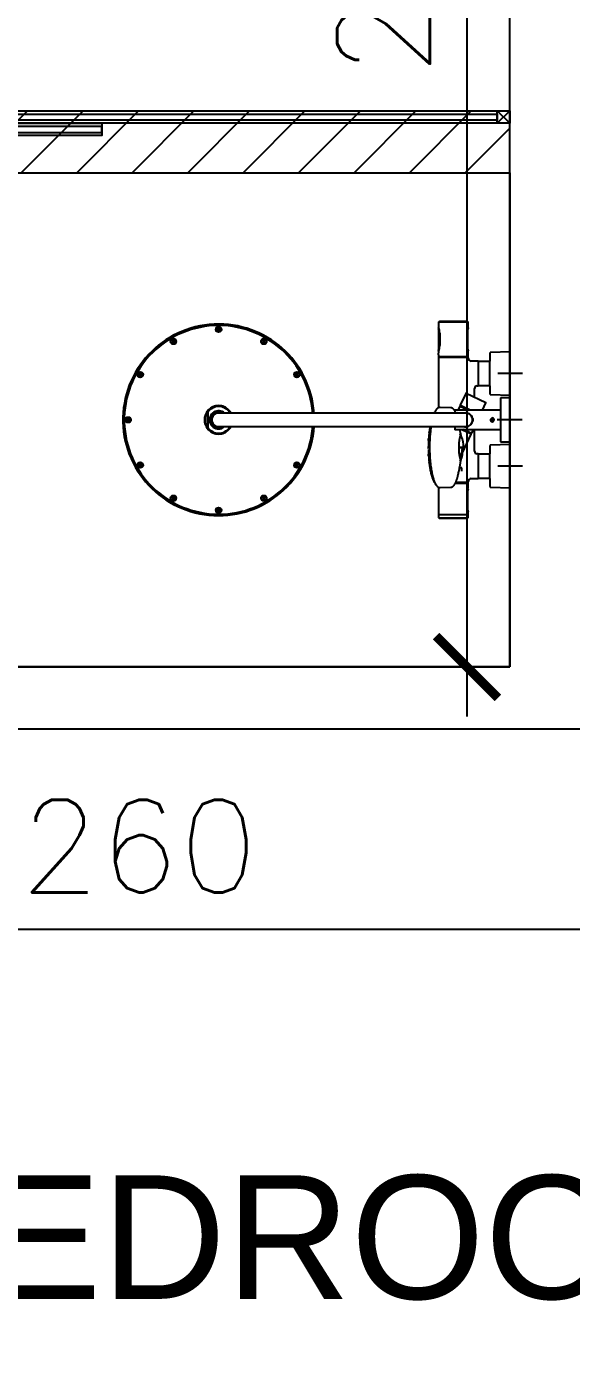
# Model space of a CAD drawing. Header units: centimetres. Extents: x -10658 to 14823, y -5448 to 3597.
# Drawn here: x -616.2 to -528, y 1883.7 to 2098.7 of the extents above; entities that cross this region are included whole.
import ezdxf
from ezdxf.xclip import XClip

# ---------------------------------------------------------------- set-up
doc = ezdxf.new("R2010")
doc.units = ezdxf.units.CM
doc.header["$LTSCALE"] = 100
doc.header["$MEASUREMENT"] = 0
doc.header["$XCLIPFRAME"] = 0
doc.header["$PDMODE"] = 35
for name, color, linetype in [('A0-01 FLOOR PLANS$0$BATH FIXTURES', 85, 'Continuous'), ('A0-01 FLOOR PLANS$0$DIM IN', 1, 'Continuous'), ('A0-01 FLOOR PLANS$0$DOOR', 1, 'Continuous'), ('A0-01 FLOOR PLANS$0$ID_Flooring_01', 123, 'Continuous'), ('A0-01 FLOOR PLANS$0$TEXT', 3, 'Continuous'), ('A0-01 FLOOR PLANS$0$THRESHOLD', 8, 'Continuous'), ('A0-01 FLOOR PLANS$0$TILE', 252, 'Continuous'), ('A0-01 FLOOR PLANS$0$WALL-01', 7, 'Continuous'), ('SOURROUNDING$0$KERBSTONE', 11, 'Continuous')]:
    doc.layers.add(name, color=color, linetype=linetype)
doc.styles.add('A0-01 FLOOR PLANS$0$22', font='romans.shx')
doc.styles.add('A0-01 FLOOR PLANS$0$ART-PS-1', font='arial.ttf', dxfattribs={"height": 20})
doc.dimstyles.new('A0-01 FLOOR PLANS$0$100', dxfattribs={"dimtxt": 15, "dimasz": 10, "dimexe": 8, "dimexo": 12, "dimgap": 6, "dimtad": 1, "dimdec": 0, "dimzin": 0, "dimdsep": 46, "dimtxsty": 'A0-01 FLOOR PLANS$0$22', "dimblk": 'A0-01 FLOOR PLANS$0$_ARCHTICK', "dimcen": 30, "dimdle": 8, "dimclrd": 1, "dimclre": 1, "dimclrt": 2, "dimadec": 0, "dimazin": 0, "dimtfac": 1, "dimtdec": 0, "dimtmove": 2, "dimatfit": 3, "dimldrblk": 'A0-01 FLOOR PLANS$0$_OBLIQUE', "dimfxl": 100, "dimtolj": 1, "dimtzin": 0, "dimarcsym": 0})

# ---------------------------------------------------------------- blocks, each defined once
blk = doc.blocks.new('SOURROUNDING')
at = {"layer": 'SOURROUNDING$0$KERBSTONE', "lineweight": 13}
h = blk.add_hatch(dxfattribs=at)
h.set_pattern_fill('AR-HBONE', color=252, scale=5, angle=90)
h.paths.add_polyline_path([(-175, 1001.39), (-180.24, 999.4), (-175, 1003.26), (-175, 1910.07), (-189.19, 1904.68), (-175, 1915.15), (-175, 1965.25), (-177.79, 1965.57), (-175, 1966.16), (-175, 2515.31), (-190.95, 2509.26), (-175, 2521.02), (-175, 2569.63), (-179.55, 2570.15), (-175, 2571.11), (-175, 2808), (-890, 2808), (-890, 3028), (-1810, 3028), (-1810, 2511.19), (-1925, 2511.19), (-1925, 1979.72), (-1810, 1979.72), (-1810, 775), (-3028, 775), (-3028, 650), (-2728, 650), (-2448, 650), (-2428, 650), (-1382.07, 650), (-1382.07, 25), (-1257.59, 25), (-1257.07, 25), (-857.07, 25), (-732.07, 25), (-732.07, 668), (-175, 668)])
h.paths.add_polyline_path([(-1685, 828), (-1685, 2129.72), (-1770, 2129.72), (-1770, 2361.19), (-1685, 2361.19), (-1685, 2748), (-1220, 2748), (-1220, 2683), (-890, 2683), (-300, 2683), (-300, 788), (-590, 788), (-590, 793), (-817, 793), (-817, 713), (-1286.12, 713), (-1287.5, 828)], flags=16)
h.paths.add_polyline_path([(-1798.23, 1621.66), (-1726.11, 1621.66), (-1726.11, 1641.16), (-1798.23, 1641.16)], flags=16)
h.paths.add_polyline_path([(-1563.97, 2964.65), (-999.2, 2964.65), (-999.2, 3018.34), (-1563.97, 3018.34)], flags=16)
blk = doc.blocks.new('A0-01 FLOOR PLANS$0$A$C1495f67d')
at = {"layer": 'A0-01 FLOOR PLANS$0$THRESHOLD', "transparency": 33554687}
h = blk.add_hatch(dxfattribs=at)
h.set_pattern_fill('ANSI31', color=256, scale=2, angle=360)
h.set_pattern_definition([(45, (3770.114, -2873.269), (-4.490128, 4.490128), [])])
h.paths.add_polyline_path([(-190, 0), (0, 0), (0, -10), (-190, -10)])
at = {"layer": 'A0-01 FLOOR PLANS$0$DOOR'}
for p, q in [((-190, -10), (-188, -8)), ((-190, -8), (-188, -10)), ((-55.97, -8), (-55.97, -13.71)), ((-53.97, -8), (-53.97, -13.71)), ((-43.97, -10), (-45.97, -8)), ((-43.97, -8), (-45.97, -10)), ((-43.97, -8.5), (-2.27, -8.5)), ((-0.27, -10), (-2.27, -8)), ((-0.27, -8), (-2.27, -10)), ((-43.97, -9.5), (-2.27, -9.5))]:
    blk.add_line(p, q, dxfattribs=at)
for points in [[(-45.97, -8), (-123.97, -8), (-123.97, -6), (-43.97, -6), (-43.97, -8)], [(-188, -8), (-108.97, -8), (-108.97, -10), (-188, -10)]]:
    blk.add_lwpolyline(points, dxfattribs=at)
for points in [[(-188, -8), (-188, -10), (-190, -10), (-190, -8)], [(-188, -9.5), (-188, -8.5), (-108.97, -8.5), (-108.97, -9.5)], [(-43.97, -7.5), (-43.97, -6.5), (-123.97, -6.5), (-123.97, -7.5)], [(-45.97, -8), (-45.97, -10), (-43.97, -10), (-43.97, -8)], [(-43.97, -8), (-2.27, -8), (-2.27, -10), (-43.97, -10)], [(-2.27, -8), (-2.27, -10), (-0.27, -10), (-0.27, -8)]]:
    blk.add_lwpolyline(points, close=True, dxfattribs=at)
blk.add_circle((-54.97, -16), 2.5, dxfattribs=at)
at = {"layer": 'A0-01 FLOOR PLANS$0$TILE', "color": 8}
for p, q in [((0, 0), (-190, 0)), ((0, -10), (-190, -10))]:
    blk.add_line(p, q, dxfattribs=at)
blk = doc.blocks.new('A0-01 FLOOR PLANS$0$Bath_ShowerHead_D-31_01')
for p, q in [((-7.5, 0.08), (-7.5, -3.92)), ((0, 0), (0, -4)), ((7.5, 0.08), (7.5, -3.92)), ((-11, -1.97), (-10.92, -5.04)), ((-4.05, -1.92), (-10.95, -1.92)), ((-5.5, -1.92), (-9.5, -1.92)), ((-4.08, -5.04), (-4, -1.97)), ((-3.55, -2.02), (-3.55, -3.4)), ((3.53, -2), (-3.53, -2)), ((2, -2), (-2, -2)), ((3.55, -3.4), (3.55, -2.02)), ((4, -1.97), (4.08, -5.04)), ((10.95, -1.92), (4.05, -1.92)), ((9.5, -1.92), (5.5, -1.92)), ((10.92, -5.04), (11, -1.97)), ((-3.45, -3.5), (3.45, -3.5)), ((-1.57, -3.5), (-1.57, -10.83)), ((1.57, -10.83), (1.57, -3.5)), ((-5.5, -5.22), (-9.5, -5.22)), ((-9.43, -5.22), (-9.43, -7.1)), ((-5.57, -7.1), (-5.57, -5.22)), ((-4.31, -9.04), (-2.83, -5.87)), ((-1.57, -6.4), (-2.76, -5.85)), ((-0.17, -4.82), (-0.09, -4.67)), ((-0.09, -4.97), (-0.17, -4.82)), ((-0.09, -4.67), (0.09, -4.67)), ((0.09, -4.97), (-0.09, -4.97)), ((0.09, -4.67), (0.17, -4.82)), ((0.17, -4.82), (0.09, -4.97)), ((9.5, -5.22), (5.5, -5.22)), ((5.57, -5.22), (5.57, -7.1)), ((9.43, -7.1), (9.43, -5.22)), ((-9.5, -7.14), (-9.5, -8.22)), ((-9.48, -7.12), (-5.52, -7.12)), ((-5.5, -7.26), (-5.5, -7.14)), ((-3.68, -7.69), (-5.06, -7.69)), ((-1.57, -8.37), (-2.31, -9.97)), ((-0.2, -7.97), (-0.25, -8)), ((-0.25, -8), (0.25, -8)), ((-0.25, -8), (-0.25, -8.05)), ((-0.2, -7.97), (0.2, -7.97)), ((-0.2, -8.05), (-0.2, -7.97)), ((0.25, -8), (0.2, -7.97)), ((0.2, -8.05), (0.2, -7.97)), ((0.25, -8.05), (0.25, -8)), ((5.06, -7.69), (1.57, -7.69)), ((2.18, -8.15), (1.57, -7.86)), ((2.2, -8.19), (1.57, -9.55)), ((1.57, -9.75), (2.28, -8.22)), ((2.23, -8.32), (2.17, -8.29)), ((5.46, -9.68), (2.31, -8.21)), ((5.5, -7.14), (5.5, -7.26)), ((5.52, -7.12), (9.48, -7.12)), ((9.5, -8.22), (9.5, -7.14)), ((-15.89, -13.37), (-15.89, -8.87)), ((-14.94, -8.72), (-15.74, -8.72)), ((-14.42, -8.77), (-14.62, -8.77)), ((-11.62, -8.77), (-14.42, -8.77)), ((-11.42, -8.77), (-11.62, -8.77)), ((-10.24, -8.72), (-11.1, -8.72)), ((-10.22, -8.74), (-10.22, -13.5)), ((-10.15, -9.32), (-10.22, -9.32)), ((-10.22, -9.35), (-10.15, -9.35)), ((-10.15, -9.94), (-10.22, -9.94)), ((-10.22, -10.53), (-10.15, -10.53)), ((-10.15, -13.5), (-10.15, -8.74)), ((-9.99, -8.72), (-10.13, -8.72)), ((-4.28, -9.11), (-2.38, -10)), ((-2.28, -9.9), (-2.17, -9.95)), ((-2.2, -10.05), (-1.57, -8.69)), ((-2.18, -10.09), (-1.57, -10.38)), ((-1.1, -9.12), (-1.1, -13.17)), ((1.1, -13.17), (1.1, -9.12)), ((2.45, -9.98), (2.44, -10.04)), ((2.46, -9.96), (2.45, -9.98)), ((2.7, -9.83), (2.7, -9.99)), ((4.45, -9.48), (4.45, -10.04)), ((4.45, -10.04), (4.45, -10.09)), ((4.45, -10.09), (4.45, -10.19)), ((4.47, -10.14), (4.47, -10.19)), ((4.5, -9.6), (4.5, -9.65)), ((4.5, -9.67), (4.5, -9.65)), ((4.5, -10.17), (4.5, -9.67)), ((5.86, -9.73), (5.83, -9.72)), ((6.5, -10.04), (6.5, -9.98)), ((7.77, -9.74), (7.77, -10.08)), ((8.32, -9.74), (7.77, -9.74)), ((10.13, -8.72), (10, -8.72)), ((10.15, -8.74), (10.15, -10.74)), ((10.23, -9.57), (10.15, -9.49)), ((10.23, -10.77), (10.23, -8.74)), ((11.1, -8.72), (10.25, -8.72)), ((11.62, -8.78), (11.43, -8.77)), ((14.42, -8.78), (11.62, -8.78)), ((14.42, -8.78), (11.62, -8.78)), ((14.42, -8.78), (14.42, -8.78)), ((14.62, -8.77), (14.42, -8.78)), ((15.75, -8.72), (14.95, -8.72)), ((15.35, -8.72), (15.35, -13.52)), ((15.9, -8.87), (15.9, -13.37)), ((-10.15, -11.71), (-10.22, -11.71)), ((-10.22, -12.3), (-10.15, -12.3)), ((-10.15, -12.89), (-10.22, -12.89)), ((-1.96, -11.55), (-2.02, -13.28)), ((10.96, -13.28), (10.9, -11.55)), ((-15.74, -13.52), (-14.94, -13.52)), ((-14.8, -13.52), (-11.23, -13.52)), ((-14.01, -13.32), (-14.01, -13.32)), ((-14.01, -13.32), (-12.02, -13.32)), ((-12.02, -13.32), (-12.02, -13.32)), ((-11.09, -13.52), (-10.82, -13.52)), ((-10.51, -13.52), (-10.24, -13.52)), ((-10.22, -12.92), (-10.15, -12.92)), ((-10.13, -13.52), (-1.97, -13.52)), ((-1.1, -13.17), (-1.1, -45.07)), ((1.1, -45.07), (1.1, -13.17)), ((10.91, -13.52), (15.75, -13.52)), ((-7.39, -36.42), (-7.54, -36.51)), ((-7.54, -36.51), (-7.49, -36.59)), ((-7.49, -36.59), (-7.34, -36.51)), ((-7.39, -36.23), (-7.47, -36.28)), ((-7.47, -36.28), (-7.39, -36.42)), ((-7.43, -36.45), (-7.38, -36.54)), ((-7.33, -36.33), (-7.42, -36.38)), ((-7.3, -36.37), (-7.39, -36.23)), ((-7.34, -36.51), (-7.25, -36.66)), ((-7.31, -36.56), (-7.22, -36.51)), ((-7.15, -36.29), (-7.3, -36.37)), ((-7.21, -36.43), (-7.26, -36.35)), ((-7.25, -36.46), (-7.1, -36.37)), ((-7.17, -36.61), (-7.25, -36.46)), ((-7.1, -36.37), (-7.15, -36.29)), ((7.15, -36.29), (7.1, -36.37)), ((7.1, -36.37), (7.25, -36.46)), ((7.3, -36.37), (7.15, -36.29)), ((7.25, -36.46), (7.17, -36.61)), ((7.26, -36.35), (7.21, -36.43)), ((7.22, -36.51), (7.31, -36.56)), ((7.25, -36.66), (7.34, -36.51)), ((7.39, -36.23), (7.3, -36.37)), ((7.42, -36.38), (7.33, -36.33)), ((7.34, -36.51), (7.49, -36.59)), ((7.38, -36.54), (7.43, -36.45)), ((7.47, -36.28), (7.39, -36.23)), ((7.39, -36.42), (7.47, -36.28)), ((7.54, -36.51), (7.39, -36.42)), ((7.49, -36.59), (7.54, -36.51)), ((-7.25, -36.66), (-7.17, -36.61)), ((7.17, -36.61), (7.25, -36.66)), ((-12.84, -41.65), (-12.89, -41.73)), ((-12.89, -41.73), (-12.75, -41.82)), ((-12.7, -41.73), (-12.84, -41.65)), ((-12.75, -41.82), (-12.83, -41.97)), ((-12.83, -41.97), (-12.75, -42.02)), ((-12.74, -41.7), (-12.79, -41.79)), ((-12.77, -41.86), (-12.69, -41.91)), ((-12.75, -42.02), (-12.66, -41.87)), ((-12.61, -41.58), (-12.7, -41.73)), ((-12.58, -41.74), (-12.67, -41.69)), ((-12.66, -41.87), (-12.51, -41.95)), ((-12.53, -41.63), (-12.61, -41.58)), ((-12.61, -41.78), (-12.53, -41.63)), ((-12.46, -41.87), (-12.61, -41.78)), ((-12.61, -41.9), (-12.56, -41.81)), ((-12.51, -41.95), (-12.46, -41.87)), ((12.61, -41.78), (12.46, -41.87)), ((12.46, -41.87), (12.51, -41.95)), ((12.51, -41.95), (12.66, -41.87)), ((12.61, -41.58), (12.53, -41.63)), ((12.53, -41.63), (12.61, -41.78)), ((12.56, -41.81), (12.61, -41.9)), ((12.67, -41.69), (12.58, -41.74)), ((12.7, -41.73), (12.61, -41.58)), ((12.66, -41.87), (12.75, -42.02)), ((12.69, -41.91), (12.77, -41.86)), ((12.84, -41.65), (12.7, -41.73)), ((12.79, -41.79), (12.74, -41.7)), ((12.75, -41.82), (12.89, -41.73)), ((12.83, -41.97), (12.75, -41.82)), ((12.75, -42.02), (12.83, -41.97)), ((12.89, -41.73), (12.84, -41.65)), ((-1.1, -45.07), (-1.1, -49.12)), ((1.1, -49.12), (1.1, -45.07)), ((-14.86, -49.07), (-14.86, -49.17)), ((-14.69, -49.07), (-14.86, -49.07)), ((-14.86, -49.17), (-14.69, -49.17)), ((-14.74, -49.07), (-14.74, -49.17)), ((-14.69, -48.9), (-14.69, -49.07)), ((-14.59, -48.9), (-14.69, -48.9)), ((-14.59, -49.02), (-14.69, -49.02)), ((-14.69, -49.17), (-14.69, -49.34)), ((-14.69, -49.22), (-14.59, -49.22)), ((-14.69, -49.34), (-14.59, -49.34)), ((-14.59, -49.07), (-14.59, -48.9)), ((-14.42, -49.07), (-14.59, -49.07)), ((-14.59, -49.17), (-14.42, -49.17)), ((-14.59, -49.34), (-14.59, -49.17)), ((-14.54, -49.17), (-14.54, -49.07)), ((-14.42, -49.17), (-14.42, -49.07)), ((-2.2, -49.79), (-2.2, -48.45)), ((-1.3, -47.42), (-1.1, -47.42)), ((1.1, -47.42), (1.3, -47.42)), ((2.2, -48.45), (2.2, -49.79)), ((14.59, -49.07), (14.42, -49.07)), ((14.42, -49.07), (14.42, -49.17)), ((14.42, -49.17), (14.59, -49.17)), ((14.54, -49.07), (14.54, -49.17)), ((14.69, -48.9), (14.59, -48.9)), ((14.59, -48.9), (14.59, -49.07)), ((14.69, -49.02), (14.59, -49.02)), ((14.59, -49.17), (14.59, -49.34)), ((14.59, -49.22), (14.69, -49.22)), ((14.59, -49.34), (14.69, -49.34)), ((14.69, -49.07), (14.69, -48.9)), ((14.86, -49.07), (14.69, -49.07)), ((14.69, -49.34), (14.69, -49.17)), ((14.69, -49.17), (14.86, -49.17)), ((14.74, -49.17), (14.74, -49.07)), ((14.86, -49.17), (14.86, -49.07)), ((-1.01, -50.82), (-1.3, -50.82)), ((-0.9, -50.82), (-1.01, -50.82)), ((0.9, -50.82), (-0.9, -50.82)), ((-0.45, -50.32), (-0.57, -50.32)), ((-0.45, -50.32), (0.45, -50.32)), ((0.57, -50.32), (0.45, -50.32)), ((1.01, -50.82), (0.9, -50.82)), ((1.3, -50.82), (1.01, -50.82)), ((-12.75, -56.42), (-12.89, -56.51)), ((-12.89, -56.51), (-12.84, -56.59)), ((-12.84, -56.59), (-12.7, -56.51)), ((-12.75, -56.22), (-12.83, -56.27)), ((-12.83, -56.27), (-12.75, -56.42)), ((-12.79, -56.45), (-12.74, -56.54)), ((-12.69, -56.33), (-12.77, -56.38)), ((-12.66, -56.37), (-12.75, -56.22)), ((-12.7, -56.51), (-12.61, -56.66)), ((-12.67, -56.55), (-12.58, -56.5)), ((-12.51, -56.29), (-12.66, -56.37)), ((-12.56, -56.43), (-12.61, -56.34)), ((-12.61, -56.46), (-12.46, -56.37)), ((-12.53, -56.61), (-12.61, -56.46)), ((-12.61, -56.66), (-12.53, -56.61)), ((-12.46, -56.37), (-12.51, -56.29)), ((12.51, -56.29), (12.46, -56.37)), ((12.46, -56.37), (12.61, -56.46)), ((12.66, -56.37), (12.51, -56.29)), ((12.61, -56.46), (12.53, -56.61)), ((12.53, -56.61), (12.61, -56.66)), ((12.61, -56.34), (12.56, -56.43)), ((12.58, -56.5), (12.67, -56.55)), ((12.61, -56.66), (12.7, -56.51)), ((12.75, -56.22), (12.66, -56.37)), ((12.77, -56.38), (12.69, -56.33)), ((12.7, -56.51), (12.84, -56.59)), ((12.74, -56.54), (12.79, -56.45)), ((12.83, -56.27), (12.75, -56.22)), ((12.75, -56.42), (12.83, -56.27)), ((12.89, -56.51), (12.75, -56.42)), ((12.84, -56.59), (12.89, -56.51)), ((-7.49, -61.65), (-7.54, -61.73)), ((-7.54, -61.73), (-7.39, -61.82)), ((-7.34, -61.73), (-7.49, -61.65)), ((-7.39, -61.82), (-7.47, -61.96)), ((-7.47, -61.96), (-7.39, -62.01)), ((-7.38, -61.7), (-7.43, -61.79)), ((-7.42, -61.86), (-7.33, -61.91)), ((-7.39, -62.01), (-7.3, -61.87)), ((-7.25, -61.58), (-7.34, -61.73)), ((-7.22, -61.73), (-7.31, -61.68)), ((-7.3, -61.87), (-7.15, -61.95)), ((-7.26, -61.89), (-7.21, -61.81)), ((-7.17, -61.63), (-7.25, -61.58)), ((-7.25, -61.78), (-7.17, -61.63)), ((-7.1, -61.87), (-7.25, -61.78)), ((-7.15, -61.95), (-7.1, -61.87)), ((7.25, -61.78), (7.1, -61.87)), ((7.1, -61.87), (7.15, -61.95)), ((7.15, -61.95), (7.3, -61.87)), ((7.25, -61.58), (7.17, -61.63)), ((7.17, -61.63), (7.25, -61.78)), ((7.21, -61.81), (7.26, -61.89)), ((7.31, -61.68), (7.22, -61.73)), ((7.34, -61.73), (7.25, -61.58)), ((7.3, -61.87), (7.39, -62.01)), ((7.33, -61.91), (7.42, -61.86)), ((7.49, -61.65), (7.34, -61.73)), ((7.43, -61.79), (7.38, -61.7)), ((7.39, -61.82), (7.54, -61.73)), ((7.47, -61.96), (7.39, -61.82)), ((7.39, -62.01), (7.47, -61.96)), ((7.54, -61.73), (7.49, -61.65)), ((-0.05, -63.71), (-0.22, -63.71)), ((-0.22, -63.71), (-0.22, -63.81)), ((-0.22, -63.81), (-0.05, -63.81)), ((-0.1, -63.71), (-0.1, -63.81)), ((0.05, -63.54), (-0.05, -63.54)), ((-0.05, -63.54), (-0.05, -63.71)), ((0.05, -63.66), (-0.05, -63.66)), ((-0.05, -63.81), (-0.05, -63.98)), ((-0.05, -63.86), (0.05, -63.86)), ((-0.05, -63.98), (0.05, -63.98)), ((0.05, -63.71), (0.05, -63.54)), ((0.22, -63.71), (0.05, -63.71)), ((0.05, -63.81), (0.22, -63.81)), ((0.05, -63.98), (0.05, -63.81)), ((0.1, -63.81), (0.1, -63.71)), ((0.22, -63.81), (0.22, -63.71))]:
    blk.add_line(p, q)
for centre, radius in [((0, -4.82), 0.246), ((0, -4.82), 0.18), ((-7.32, -36.44), 0.45), ((-7.32, -36.44), 0.41), ((7.32, -36.44), 0.45), ((7.32, -36.44), 0.41), ((-12.68, -41.8), 0.45), ((-12.68, -41.8), 0.41), ((12.68, -41.8), 0.45), ((12.68, -41.8), 0.41), ((-14.64, -49.12), 0.45), ((-14.64, -49.12), 0.41), ((14.64, -49.12), 0.45), ((14.64, -49.12), 0.41), ((-12.68, -56.44), 0.45), ((-12.68, -56.44), 0.41), ((12.68, -56.44), 0.45), ((12.68, -56.44), 0.41), ((-7.32, -61.8), 0.45), ((-7.32, -61.8), 0.41), ((7.32, -61.8), 0.45), ((7.32, -61.8), 0.41), ((0, -63.76), 0.45), ((0, -63.76), 0.41)]:
    blk.add_circle(centre, radius)
for centre, radius, start, end in [((-10.95, -1.97), 0.05, 90, 181.5), ((-4.05, -1.97), 0.05, 358.5, 90), ((-3.53, -2.02), 0.02, 90, 180), ((3.53, -2.02), 0.02, 0, 90), ((4.05, -1.97), 0.05, 90, 181.5), ((10.95, -1.97), 0.05, 358.5, 90), ((-3.45, -3.4), 0.1, 180, 270), ((3.45, -3.4), 0.1, 270, 0), ((-10.77, -5.04), 0.15, 181.5, 268.1235), ((-7.5, 94.76), 100, 268.1235, 268.854), ((-7.5, 94.76), 100, 271.146, 271.8765), ((-4.23, -5.04), 0.15, 271.8765, 358.5), ((-2.78, -5.89), 0.05, 65, 155), ((0, -4.82), 0.3, 255, 195), ((4.23, -5.04), 0.15, 181.5, 268.1235), ((7.5, 94.76), 100, 268.1235, 268.854), ((7.5, 94.76), 100, 271.146, 271.8765), ((10.77, -5.04), 0.15, 271.8765, 358.5), ((-10, -8.22), 0.5, 270.4238, 359.5853), ((-9.48, -7.14), 0.02, 90, 180), ((-9.41, -7.1), 0.02, 180, 270), ((-5.59, -7.1), 0.02, 270, 0), ((-5.52, -7.14), 0.02, 0, 90), ((-5.06, -7.26), 0.444, 181.5907, 267.0077), ((0, -9.12), 1.13, 102.7838, 191.5041), ((0, -9.12), 1.1, 0, 180), ((0, -9.12), 1.13, 0, 77.1991), ((2.18, -8.27), 0.02, 155, 245), ((2.17, -8.18), 0.03, 335, 65), ((2.3, -8.23), 0.02, 65, 155), ((5.06, -7.26), 0.444, 271.3582, 358.5138), ((5.52, -7.14), 0.02, 90, 180), ((5.59, -7.1), 0.02, 180, 270), ((9.41, -7.1), 0.02, 270, 0), ((9.48, -7.14), 0.02, 0, 90), ((10, -8.22), 0.497, 180.2837, 270.0504), ((84.08, -11.12), 100, 178.7132, 181.2877), ((-15.74, -8.87), 0.15, 90.4837, 180.0005), ((-14.49, -6.71), 2.06, 259.3919, 261.1025), ((-14.43, -6.33), 2.44, 260.7742, 265.5339), ((-11.61, -6.33), 2.44, 274.4645, 279.2276), ((-11.51, -6.98), 1.78, 279.0316, 280.3594), ((-10.24, -8.74), 0.02, 0, 90), ((-10.13, -8.74), 0.02, 90, 180), ((-4.26, -9.06), 0.05, 155, 245), ((-2.36, -9.95), 0.05, 245, 335), ((-2.17, -10.06), 0.03, 155, 245), ((-2.18, -9.97), 0.02, 335, 65), ((0, -9.12), 1.13, 347.0955, 0), ((-1.86, 11.13), 21.49, 279.1725, 281.6283), ((2.77, -9.83), 0.0688, 110.5785, 179.6732), ((4.52, -9.6), 0.02, 89.4549, 180), ((4.47, -14.33), 4.75, 70.3229, 89.4549), ((4.74, -17.38), 7.73, 81.8576, 85.6981), ((6.18, -10.01), 0.0683, 17.0873, 69.4893), ((6.18, -10.03), 0.0688, 27.4358, 69.422), ((10.8, 11.12), 21.49, 258.3745, 263.3006), ((10.13, -8.74), 0.02, 0, 90), ((10.25, -8.74), 0.02, 90, 180), ((11.1, -8.77), 0.0505, 46.9195, 89.7895), ((11.61, -6.44), 2.33, 260.4502, 265.432), ((11.23, -8.77), 0.0307, 68.4365, 95.6982), ((14.44, -6.44), 2.33, 274.5661, 279.5519), ((14.82, -8.77), 0.0307, 84.3084, 113.464), ((14.95, -8.77), 0.0505, 90.2105, 133.0804), ((15.75, -8.87), 0.15, 359.9994, 90.499), ((-84.07, -11.12), 100, 358.7126, 1.287), ((-1.53, -10.83), 0.03, 180, 262.9292), ((0, 1.55), 12.5, 262.9292, 264.9514), ((0, 1.55), 12.5, 275.0486, 277.0708), ((1.53, -10.83), 0.03, 277.0708, 0), ((-15.74, -13.37), 0.15, 179.9997, 270.0108), ((-14.01, -15.69), 2.36, 89.9874, 113.2654), ((-14.81, -13.47), 0.0472, 176.4407, 249.6056), ((-14.04, -15.57), 2.19, 89.1588, 110.5651), ((-12.02, -15.69), 2.36, 66.7399, 90.0119), ((-12.03, -15.83), 2.45, 70.5873, 89.6922), ((-11.22, -13.47), 0.0475, 288.6919, 2.8285), ((-10.77, -14.08), 0.56, 94.061, 94.739), ((-10.82, -13.51), 0.0147, 276.3407, 278.3544), ((-10.66, -15.82), 2.3, 86.2644, 93.6304), ((-10.66, -16.5), 2.98, 87.2513, 90.9598), ((-10.48, -12.57), 0.953, 267.5377, 268.1419), ((-10.51, -13.5), 0.0168, 261.4715, 263.6935), ((-10.52, -13.61), 0.0874, 84.5355, 86.4641), ((-10.24, -13.5), 0.02, 270, 0), ((-10.13, -13.5), 0.02, 180, 270), ((5.51, -3.42), 11.7, 273.8933, 276.5191), ((5.86, -4.52), 10.57, 275.3173, 278.1182), ((6.26, -5.88), 9.16, 276.8331, 279.913), ((6.72, -7.42), 7.57, 278.4883, 282.0418), ((7.09, -8.34), 6.6, 280.5691, 283.982), ((15.75, -13.37), 0.15, 269.9564, 0), ((4.8, -6.63), 8.53, 269.8368, 272.5731), ((4.93, -2.23), 12.92, 271.1539, 273.6573), ((5.2, -2.65), 12.48, 272.5174, 275.0502), ((0, -49.12), 15.5, 94.0697, 0), ((0, -49.12), 15.32, 94.1175, 0), ((0, -49.12), 15.3, 94.123, 0), ((0, -49.12), 15.29, 94.1256, 0), ((0, -49.12), 15.27, 94.131, 0), ((0, -49.12), 15.5, 0, 85.9303), ((0, -49.12), 15.32, 0, 85.8825), ((0, -49.12), 15.3, 0, 85.877), ((0, -49.12), 15.29, 0, 85.8744), ((0, -49.12), 15.27, 0, 85.869), ((0, -49.12), 2.3, 118.5719, 162.9284), ((0, -49.12), 2.15, 120.7723, 124.3637), ((0, -49.12), 2.3, 17.0716, 61.4281), ((0, -49.12), 2.15, 55.6363, 59.2277), ((0, -49.12), 2.3, 169.228, 190.772), ((0, -49.12), 2.3, 162.9301, 169.228), ((-2.17, -48.45), 0.03, 162.9301, 180), ((0, -49.12), 2.15, 127.2488, 232.7512), ((0, -49.12), 1.47, 138.4433, 0), ((0, -49.12), 1.35, 144.5691, 0), ((0, -49.12), 1.33, 145.7987, 244.4562), ((0, -49.12), 2.15, 124.3637, 127.2488), ((0, -49.12), 1.1, 180, 0), ((0, -49.12), 1.33, 295.5438, 34.2013), ((0, -49.12), 1.47, 0, 41.5567), ((0, -49.12), 1.35, 0, 35.4309), ((0, -49.12), 2.15, 52.7512, 55.6363), ((0, -49.12), 2.15, 307.2488, 52.7512), ((0, -49.12), 2.3, 10.772, 17.0699), ((2.17, -48.45), 0.03, 0, 17.0699), ((0, -49.12), 2.3, 349.228, 10.772), ((0, -49.12), 2.3, 190.772, 197.0699), ((-2.17, -49.79), 0.03, 180, 197.0699), ((0, -49.12), 2.3, 197.0716, 342.9284), ((0, -49.12), 2.15, 232.7512, 235.6363), ((0, -49.12), 2.15, 235.6363, 304.3637), ((0, -49.12), 2.15, 304.3637, 307.2488), ((0, -49.12), 2.3, 342.9301, 349.228), ((2.17, -49.79), 0.03, 342.9301, 0)]:
    blk.add_arc(centre, radius, start, end)
for centre, major_axis, ratio, start_param, end_param in [((-5.06, -7.19), (0, 0.5), 1, 3.091409, 3.141593), ((2.72, -9.83), (0.02, 0), 0.241922, 3.141593, 3.167236), ((4.47, -14.05), (-4.73, 0), 0.970296, 4.728297, 5.086392), ((4.47, -14.22), (4.73, 0), 0.970296, 1.196063, 1.554861), ((4.47, -14.24), (4.73, 0), 0.970296, 1.196793, 1.554888), ((-2.17, -48.45), (-0.0287, 0.0088), 0.989207, 0, 0.288551), ((2.17, -48.45), (-0.0287, -0.0088), 0.989207, 2.853042, 3.141593), ((-2.17, -49.79), (-0.0287, -0.0088), 0.989207, 5.994634, 6.283185), ((2.17, -49.79), (0.0287, -0.0088), 0.989207, 0, 0.288551)]:
    blk.add_ellipse(centre, major_axis=major_axis, ratio=ratio, start_param=start_param, end_param=end_param)
for points, degree in [([(-5.5, -7.27), (-5.5, -7.26), (-5.5, -7.26), (-5.5, -7.26)], 3), ([(5.5, -7.26), (5.5, -7.26), (5.5, -7.26), (5.5, -7.27)], 3), ([(-10, -8.72), (-10, -8.72), (-10, -8.72), (-10, -8.72)], 3), ([(4.45, -9.63), (4.46, -9.63), (4.46, -9.63), (4.47, -9.63)], 3), ([(4.47, -9.66), (4.46, -9.66), (4.46, -9.66), (4.45, -9.66)], 3), ([(4.47, -10.14), (4.46, -10.14), (4.46, -10.14), (4.45, -10.14)], 3), ([(4.47, -9.63), (4.49, -9.63), (4.5, -9.63), (4.52, -9.63)], 3), ([(4.5, -9.66), (4.49, -9.66), (4.48, -9.66), (4.47, -9.66)], 3), ([(4.5, -10.14), (4.49, -10.14), (4.48, -10.14), (4.47, -10.14)], 3), ([(-1.96, -11.55), (-1.96, -11.55), (-1.96, -11.55), (-1.96, -11.55), (-1.96, -11.55), (-1.96, -11.55)], 5), ([(-1.47, -10.88), (-1.47, -10.87), (-1.47, -10.87), (-1.47, -10.86)], 3)]:
    blk.add_open_spline(points, degree=degree)
for points, degree, knots in [([(-14.87, -8.73), (-14.88, -8.73), (-14.91, -8.73), (-14.93, -8.72), (-14.93, -8.72), (-14.94, -8.72), (-14.94, -8.72), (-14.94, -8.72), (-14.95, -8.72)], 3, [0, 0, 0, 0, 0.245741, 0.69191, 0.916224, 0.957728, 0.982787, 1, 1, 1, 1]), ([(-11.1, -8.72), (-11.1, -8.72), (-11.11, -8.72), (-11.11, -8.72), (-11.11, -8.72), (-11.12, -8.72), (-11.15, -8.73), (-11.18, -8.73), (-11.19, -8.74)], 3, [0, 0, 0, 0, 0.015565, 0.048335, 0.127827, 0.377073, 0.755534, 1, 1, 1, 1]), ([(-1.57, -10.56), (-1.58, -10.52), (-1.6, -10.44), (-1.63, -10.37), (-1.63, -10.34)], 3, [0.5121966, 0.5121966, 0.5121966, 0.5121966, 0.6261046, 0.7145426, 0.7145426, 0.7145426, 0.7145426]), ([(2.44, -10.04), (2.44, -10.06), (2.44, -10.08), (2.45, -10.1), (2.45, -10.1)], 3, [0, 0, 0, 0, 0.0633839, 0.1139324, 0.1139324, 0.1139324, 0.1139324]), ([(2.45, -9.97), (2.45, -9.97), (2.45, -9.97), (2.45, -9.97), (2.45, -9.98), (2.45, -9.98), (2.45, -9.98)], 5, [0.49842013, 0.49842013, 0.49842013, 0.49842013, 0.49842013, 0.49842013, 0.50000075, 0.51157507, 0.51157507, 0.51157507, 0.51157507, 0.51157507, 0.51157507]), ([(2.7, -9.8), (2.7, -9.81), (2.66, -9.82), (2.59, -9.85), (2.52, -9.88), (2.48, -9.92), (2.47, -9.94), (2.46, -9.94)], 3, [0.4254993, 0.4254993, 0.4254993, 0.4254993, 0.4526311, 0.5889127, 0.7344681, 0.8892637, 0.9254156, 0.9254156, 0.9254156, 0.9254156]), ([(2.62, -9.91), (2.62, -9.91), (2.62, -9.91), (2.62, -9.89), (2.63, -9.87), (2.67, -9.85), (2.68, -9.84), (2.69, -9.84)], 3, [0.4958252, 0.4958252, 0.4958252, 0.4958252, 0.5, 0.5, 0.5625, 0.5625, 0.58796867, 0.58796867, 0.58796867, 0.58796867]), ([(4.47, -10.19), (4.23, -10.19), (3.98, -10.18), (3.65, -10.16), (3.54, -10.15), (3.34, -10.13), (3.25, -10.12), (3.08, -10.09), (3, -10.08), (2.87, -10.05), (2.81, -10.03), (2.68, -9.99), (2.63, -9.96), (2.62, -9.92)], 3, [0, 0, 0, 0, 0.125, 0.125, 0.1875, 0.1875, 0.25, 0.25, 0.3125, 0.3125, 0.375, 0.375, 0.4856991, 0.4856991, 0.4856991, 0.4856991]), ([(2.7, -9.87), (2.66, -9.89), (2.65, -9.91), (2.65, -9.94), (2.66, -9.96), (2.67, -9.98)], 3, [0.4257206, 0.4257206, 0.4257206, 0.4257206, 0.5, 0.5, 0.5536818, 0.5536818, 0.5536818, 0.5536818]), ([(4.45, -9.48), (4.45, -9.47), (4.45, -9.47), (4.44, -9.47), (4.44, -9.46), (4.44, -9.46), (4.43, -9.46), (4.42, -9.45), (4.41, -9.45), (4.4, -9.45), (4.4, -9.45), (4.4, -9.45)], 3, [0, 0, 0, 0, 0.059506, 0.159563, 0.245992, 0.329643, 0.42315, 0.565802, 0.784627, 0.970374, 1, 1, 1, 1]), ([(6.32, -9.92), (6.32, -9.94), (6.31, -9.95), (6.26, -9.98), (6.23, -10), (6.14, -10.03), (6.08, -10.05), (5.95, -10.08), (5.87, -10.09), (5.61, -10.13), (5.41, -10.15), (4.96, -10.18), (4.72, -10.19), (4.47, -10.19)], 3, [0.5117194, 0.5117194, 0.5117194, 0.5117194, 0.5625, 0.5625, 0.625, 0.625, 0.6875, 0.6875, 0.75, 0.75, 0.875, 0.875, 1, 1, 1, 1]), ([(4.55, -9.65), (4.54, -9.65), (4.54, -9.65), (4.53, -9.65), (4.52, -9.65), (4.51, -9.65), (4.5, -9.66), (4.5, -9.66), (4.5, -9.67), (4.5, -9.67), (4.5, -9.67)], 3, [0, 0, 0, 0, 0.076286, 0.279716, 0.508547, 0.661979, 0.772982, 0.883151, 0.998032, 1, 1, 1, 1]), ([(5.39, -9.67), (5.53, -9.68), (5.67, -9.7), (5.87, -9.73), (5.95, -9.74), (6.08, -9.77), (6.14, -9.79), (6.23, -9.82), (6.26, -9.84), (6.31, -9.87), (6.32, -9.89), (6.32, -9.91), (6.32, -9.91), (6.32, -9.91)], 3, [0.1647399, 0.1647399, 0.1647399, 0.1647399, 0.25, 0.25, 0.3125, 0.3125, 0.375, 0.375, 0.4375, 0.4375, 0.5, 0.5, 0.5032189, 0.5032189, 0.5032189, 0.5032189]), ([(6.27, -9.97), (6.29, -9.96), (6.3, -9.94), (6.3, -9.91), (6.29, -9.89), (6.24, -9.86), (6.21, -9.84), (6.11, -9.81), (6.06, -9.79), (5.93, -9.77), (5.85, -9.75), (5.68, -9.73), (5.6, -9.72), (5.5, -9.71)], 3, [0.4482744, 0.4482744, 0.4482744, 0.4482744, 0.5, 0.5, 0.5625, 0.5625, 0.625, 0.625, 0.6875, 0.6875, 0.75, 0.75, 0.8100245, 0.8100245, 0.8100245, 0.8100245]), ([(5.89, -9.73), (5.88, -9.73), (5.88, -9.73), (5.87, -9.73), (5.85, -9.72), (5.83, -9.72), (5.83, -9.72)], 3, [0.74785872, 0.74785872, 0.74785872, 0.74785872, 0.75028089, 0.75154772, 0.75733642, 0.76181543, 0.76181543, 0.76181543, 0.76181543]), ([(6.5, -9.98), (6.49, -9.96), (6.48, -9.93), (6.44, -9.89), (6.37, -9.85), (6.27, -9.81), (6.15, -9.78), (6.02, -9.75), (5.93, -9.74), (5.89, -9.73)], 3, [0, 0, 0, 0, 0.131987, 0.281792, 0.449255, 0.586344, 0.733125, 0.889496, 1, 1, 1, 1]), ([(6.18, -9.91), (6.17, -9.91), (6.17, -9.91), (6.14, -9.89), (6.11, -9.87), (6.08, -9.86)], 3, [0.0968, 0.0968, 0.0968, 0.0968, 0.125, 0.125, 0.2392713, 0.2392713, 0.2392713, 0.2392713]), ([(6.24, -10), (6.24, -10), (6.24, -9.98), (6.22, -9.95), (6.21, -9.93), (6.2, -9.93)], 3, [0, 0, 0, 0, 0.094437, 0.572572, 1, 1, 1, 1]), ([(6.49, -10.09), (6.49, -10.09), (6.5, -10.08), (6.5, -10.06), (6.5, -10.04)], 3, [0.8927078, 0.8927078, 0.8927078, 0.8927078, 0.923572, 1, 1, 1, 1]), ([(6.5, -10.05), (6.5, -10.05), (6.5, -10.05), (6.5, -10.05), (6.5, -10.04)], 3, [0.49985456, 0.49985456, 0.49985456, 0.49985456, 0.499857717, 0.505184623, 0.505184623, 0.505184623, 0.505184623]), ([(10.9, -11.55), (10.9, -11.5), (10.89, -11.42), (10.84, -11.3), (10.79, -11.21), (10.73, -11.15), (10.66, -11.07), (10.55, -10.97), (10.39, -10.86), (10.2, -10.76), (9.98, -10.66), (9.72, -10.56), (9.43, -10.47), (9.11, -10.39), (8.73, -10.3), (8.46, -10.25), (8.29, -10.22)], 3, [0, 0, 0, 0, 0.076639, 0.140286, 0.191004, 0.231676, 0.270773, 0.344619, 0.422888, 0.492029, 0.569644, 0.657173, 0.731485, 0.813325, 0.902766, 1, 1, 1, 1]), ([(-1.44, -10.86), (-1.47, -10.88), (-1.56, -10.94), (-1.67, -11.03), (-1.78, -11.13), (-1.87, -11.25), (-1.94, -11.39), (-1.95, -11.49), (-1.96, -11.55)], 3, [0.5801674, 0.5801674, 0.5801674, 0.5801674, 0.6259358, 0.696701, 0.7574415, 0.8282146, 0.9090569, 1, 1, 1, 1]), ([(-2.02, -13.28), (-2.02, -13.33), (-2.02, -13.41), (-1.98, -13.52), (-1.93, -13.61), (-1.87, -13.68), (-1.78, -13.78), (-1.63, -13.9), (-1.4, -14.04), (-1.21, -14.13), (-1.1, -14.18), (-1.1, -14.18)], 3, [0, 0, 0, 0, 0.0201993, 0.0389749, 0.0548851, 0.0680309, 0.0803254, 0.1107287, 0.1406106, 0.1698338, 0.17045, 0.17045, 0.17045, 0.17045]), ([(-1.32, -14.07), (-1.31, -14.08), (-1.26, -14.12), (-1.19, -14.18), (-1.13, -14.22), (-1.1, -14.23)], 3, [0.320972, 0.320972, 0.320972, 0.320972, 0.3458905, 0.4291154, 0.4686404, 0.4686404, 0.4686404, 0.4686404]), ([(1.1, -14.73), (1.24, -14.75), (1.56, -14.8), (2.13, -14.86), (2.83, -14.92), (3.61, -14.96), (4.4, -14.97), (5.2, -14.96), (5.99, -14.93), (6.68, -14.88), (7.29, -14.81), (7.82, -14.74), (8.33, -14.65), (8.79, -14.56), (9.2, -14.46), (9.54, -14.36), (9.83, -14.26), (10.07, -14.17), (10.25, -14.08), (10.41, -14), (10.55, -13.92), (10.66, -13.83), (10.76, -13.74), (10.84, -13.65), (10.91, -13.54), (10.96, -13.42), (10.96, -13.33), (10.96, -13.28)], 3, [0.3258306, 0.3258306, 0.3258306, 0.3258306, 0.3501234, 0.3796535, 0.4187131, 0.4577747, 0.4968356, 0.5358975, 0.5749598, 0.6140192, 0.6433242, 0.6726312, 0.7025236, 0.7336544, 0.7594589, 0.7859554, 0.810673, 0.8325632, 0.8516356, 0.8676157, 0.8855409, 0.9055164, 0.9198472, 0.9366347, 0.9558872, 0.9776111, 1, 1, 1, 1]), ([(1.1, -14.9), (1.11, -14.9), (1.32, -14.94), (1.73, -15), (2.38, -15.07), (3.08, -15.13), (3.77, -15.15), (4.24, -15.16), (4.47, -15.16)], 5, [0.90399804, 0.90399804, 0.90399804, 0.90399804, 0.90399804, 0.90399804, 0.90625, 0.9375, 0.96875, 1, 1, 1, 1, 1, 1]), ([(1.88, -15), (1.88, -15), (1.88, -15.01), (1.89, -15.02), (1.9, -15.03), (1.91, -15.04), (1.91, -15.04), (1.92, -15.05), (1.93, -15.05), (1.95, -15.05), (1.98, -15.06), (1.99, -15.06), (2, -15.06)], 3, [0, 0, 0, 0, 0.078849, 0.165941, 0.23991, 0.304842, 0.36235, 0.422637, 0.520357, 0.766738, 0.969433, 1, 1, 1, 1]), ([(2, -15.06), (2.01, -15.06), (2.03, -15.06), (2.06, -15.07), (2.09, -15.07), (2.11, -15.07), (2.13, -15.06), (2.14, -15.06), (2.15, -15.05), (2.16, -15.04), (2.16, -15.02), (2.16, -15.02), (2.16, -15.01)], 3, [0, 0, 0, 0, 0.136394, 0.294134, 0.458405, 0.64934, 0.704181, 0.759795, 0.824948, 0.900015, 0.980398, 1, 1, 1, 1]), ([(6.79, -15.04), (6.79, -15.04), (6.8, -15.05), (6.81, -15.06), (6.82, -15.06), (6.82, -15.06), (6.83, -15.07), (6.85, -15.07), (6.87, -15.07), (6.9, -15.06), (6.91, -15.06), (6.91, -15.06)], 3, [0.1457434, 0.1457434, 0.1457434, 0.1457434, 0.2030523, 0.2698241, 0.3285346, 0.3805531, 0.4353016, 0.5298208, 0.7657184, 0.9558164, 1, 1, 1, 1]), ([(6.91, -15.06), (6.92, -15.06), (6.94, -15.06), (6.97, -15.06), (7, -15.05), (7.02, -15.05), (7.03, -15.04), (7.04, -15.04), (7.05, -15.03), (7.06, -15.01), (7.06, -15), (7.06, -15)], 3, [0, 0, 0, 0, 0.122667, 0.293461, 0.466066, 0.66077, 0.72284, 0.783744, 0.853978, 0.934717, 1, 1, 1, 1]), ([(8.67, -14.74), (8.67, -14.74), (8.84, -14.7), (9, -14.65), (9.15, -14.61), (9.29, -14.56), (9.42, -14.52)], 5, [0.12454787, 0.12454787, 0.12454787, 0.12454787, 0.12454787, 0.12454787, 0.125, 0.15625, 0.15625, 0.15625, 0.15625, 0.15625, 0.15625]), ([(9.45, -14.51), (9.54, -14.48), (9.71, -14.41), (9.92, -14.31), (10.09, -14.21), (10.19, -14.14), (10.24, -14.09), (10.26, -14.08)], 3, [0, 0, 0, 0, 0.132302, 0.2916949, 0.4034734, 0.5149699, 0.5620238, 0.5620238, 0.5620238, 0.5620238]), ([(3.06, -15.12), (3.06, -15.12), (3.06, -15.13), (3.07, -15.14), (3.07, -15.15), (3.08, -15.16), (3.09, -15.16), (3.1, -15.17), (3.1, -15.17), (3.11, -15.17), (3.13, -15.17), (3.15, -15.17), (3.17, -15.18), (3.17, -15.18)], 3, [0, 0, 0, 0, 0.004737, 0.111726, 0.196853, 0.269065, 0.331169, 0.383075, 0.430362, 0.494221, 0.682743, 0.896328, 1, 1, 1, 1]), ([(3.17, -15.18), (3.18, -15.18), (3.19, -15.18), (3.22, -15.18), (3.26, -15.18), (3.28, -15.18), (3.29, -15.18), (3.31, -15.18), (3.32, -15.17), (3.33, -15.16), (3.34, -15.15), (3.34, -15.14), (3.34, -15.13), (3.34, -15.13)], 3, [0, 0, 0, 0, 0.066927, 0.215245, 0.362572, 0.517578, 0.682587, 0.723014, 0.771108, 0.831848, 0.902048, 0.978518, 1, 1, 1, 1]), ([(3.35, -15.13), (3.36, -15.13), (3.37, -15.13), (3.39, -15.13), (3.41, -15.13), (3.41, -15.13)], 3, [0.6390182, 0.6390182, 0.6390182, 0.6390182, 0.7543694, 0.9483646, 1, 1, 1, 1]), ([(3.41, -15.13), (3.42, -15.13), (3.44, -15.13), (3.48, -15.13), (3.5, -15.13), (3.52, -15.13), (3.53, -15.12), (3.55, -15.11), (3.56, -15.1), (3.56, -15.09), (3.56, -15.08), (3.56, -15.08)], 3, [0, 0, 0, 0, 0.135585, 0.313743, 0.503936, 0.629642, 0.717386, 0.799718, 0.882901, 0.972509, 1, 1, 1, 1]), ([(4.33, -15.17), (4.33, -15.17), (4.33, -15.18), (4.34, -15.19), (4.35, -15.2), (4.36, -15.21), (4.36, -15.21), (4.37, -15.21), (4.38, -15.22), (4.38, -15.22), (4.4, -15.22), (4.42, -15.22), (4.43, -15.22), (4.44, -15.22)], 3, [0, 0, 0, 0, 0.051707, 0.151707, 0.232823, 0.302041, 0.360979, 0.408736, 0.451413, 0.515564, 0.717797, 0.931323, 1, 1, 1, 1]), ([(4.44, -15.22), (4.45, -15.22), (4.46, -15.22), (4.49, -15.22), (4.53, -15.22), (4.56, -15.22), (4.56, -15.22), (4.58, -15.21), (4.59, -15.21), (4.6, -15.2), (4.61, -15.18), (4.61, -15.17), (4.61, -15.17)], 3, [0, 0, 0, 0, 0.090801, 0.237555, 0.381893, 0.531915, 0.710019, 0.747984, 0.801281, 0.861969, 0.933494, 1, 1, 1, 1]), ([(5.6, -15.13), (5.6, -15.13), (5.6, -15.14), (5.61, -15.15), (5.62, -15.17), (5.62, -15.17), (5.63, -15.18), (5.64, -15.18), (5.65, -15.18), (5.66, -15.18), (5.68, -15.18), (5.7, -15.18), (5.72, -15.18), (5.73, -15.18)], 3, [0, 0, 0, 0, 0.045652, 0.139085, 0.214141, 0.278103, 0.332441, 0.377213, 0.420253, 0.487307, 0.718989, 0.910147, 1, 1, 1, 1]), ([(5.73, -15.18), (5.73, -15.18), (5.75, -15.18), (5.78, -15.18), (5.81, -15.17), (5.83, -15.17), (5.84, -15.17), (5.85, -15.17), (5.86, -15.16), (5.87, -15.15), (5.88, -15.14), (5.88, -15.13), (5.88, -15.12)], 3, [0, 0, 0, 0, 0.076864, 0.239324, 0.400516, 0.569749, 0.685309, 0.731073, 0.786683, 0.853107, 0.930836, 1, 1, 1, 1])]:
    blk.add_open_spline(points, degree=degree, knots=knots)
blk = doc.blocks.new('A0-01 FLOOR PLANS$0$_ARCHTICK')
at = {"color": 0, "linetype": 'ByBlock', "const_width": 0.15}
blk.add_lwpolyline([(-0.5, -0.5), (0.5, 0.5)], dxfattribs=at)
blk = doc.blocks.new('*D319')
at = {"layer": 'A0-01 FLOOR PLANS$0$DIM IN', "color": 1, "lineweight": -2, "transparency": 16777216}
for p, q in [((-570, 1941), (-570, 1907.5)), ((-830, 1936), (-830, 1907.5)), ((-562, 1915.5), (-838, 1915.5))]:
    blk.add_line(p, q, dxfattribs=at)
at = {"layer": 'Defpoints', "color": 0, "transparency": 16777216}
for p in [(-570, 1953), (-830, 1948), (-830, 1915.5)]:
    blk.add_point(p, dxfattribs=at)
at = {"layer": 'A0-01 FLOOR PLANS$0$DIM IN', "color": 1, "lineweight": -2, "transparency": 16777216, "xscale": 10, "yscale": 10, "zscale": 10, "rotation": 180}
blk.add_blockref('A0-01 FLOOR PLANS$0$_ARCHTICK', (-830, 1915.5), dxfattribs=at)
at = {"layer": 'A0-01 FLOOR PLANS$0$DIM IN', "color": 1, "lineweight": -2, "transparency": 16777216, "xscale": 10, "yscale": 10, "zscale": 10}
blk.add_blockref('A0-01 FLOOR PLANS$0$_ARCHTICK', (-570, 1915.5), dxfattribs=at)
at = {"layer": 'A0-01 FLOOR PLANS$0$DIM IN', "color": 2, "transparency": 16777216, "insert": (-700, 1929), "char_height": 15, "attachment_point": 5, "style": 'A0-01 FLOOR PLANS$0$22'}
blk.add_mtext('\\A1;260', dxfattribs=at)
blk = doc.blocks.new('A0-01 FLOOR PLANS$0$_OBLIQUE')
at = {"color": 0, "linetype": 'ByBlock'}
blk.add_line((-0.5, -0.5), (0.5, 0.5), dxfattribs=at)
blk = doc.blocks.new('*D372')
at = {"layer": 'A0-01 FLOOR PLANS$0$DIM IN', "color": 1, "lineweight": -2, "transparency": 16777216}
for p, q in [((-646.92, 2196), (-646.92, 1950)), ((-653.78, 2188), (-654.92, 2188)), ((-653.78, 1958), (-654.92, 1958))]:
    blk.add_line(p, q, dxfattribs=at)
at = {"layer": 'Defpoints', "color": 0, "transparency": 16777216}
for p in [(-641.78, 2188), (-646.92, 1958), (-641.78, 1958)]:
    blk.add_point(p, dxfattribs=at)
at = {"layer": 'A0-01 FLOOR PLANS$0$DIM IN', "color": 1, "lineweight": -2, "transparency": 16777216, "xscale": 10, "yscale": 10, "zscale": 10}
for p, rotation in [((-646.92, 2188), 90), ((-646.92, 1958), 270)]:
    blk.add_blockref('A0-01 FLOOR PLANS$0$_ARCHTICK', p, dxfattribs=dict(at, rotation=rotation))
at = {"layer": 'A0-01 FLOOR PLANS$0$DIM IN', "color": 2, "transparency": 16777216, "insert": (-660.42, 2073), "char_height": 15, "attachment_point": 5, "rotation": 90, "style": 'A0-01 FLOOR PLANS$0$22'}
blk.add_mtext('\\A1;230', dxfattribs=at)
blk = doc.blocks.new('A0-01 FLOOR PLANS')
at = {"layer": 'A0-01 FLOOR PLANS$0$ID_Flooring_01'}
blk.add_lwpolyline([(-640, 1958), (-830, 1958), (-830, 2038), (-640, 2038)], close=True, dxfattribs=at)
at = {"layer": 'A0-01 FLOOR PLANS$0$WALL-01'}
for p, q in [((-640, 1958), (-640, 2188)), ((-830, 1958), (-640, 1958)), ((-830, 1948), (-570, 1948))]:
    blk.add_line(p, q, dxfattribs=at)
at = {"layer": 'A0-01 FLOOR PLANS$0$BATH FIXTURES', "rotation": 270}
blk.add_blockref('A0-01 FLOOR PLANS$0$Bath_ShowerHead_D-31_01', (-638, 1998), dxfattribs=at)
at = {"layer": 'A0-01 FLOOR PLANS$0$WALL-01', "rotation": 180}
blk.add_blockref('A0-01 FLOOR PLANS$0$A$C1495f67d', (-830, 2038), dxfattribs=at)
at = {"layer": 'A0-01 FLOOR PLANS$0$TEXT', "style": 'A0-01 FLOOR PLANS$0$ART-PS-1'}
blk.add_text('BEDROOM 02', height=20, dxfattribs=at).set_placement((-743.37, 1855.72))
at = {"layer": 'A0-01 FLOOR PLANS$0$DIM IN'}
dim = blk.add_linear_dim(base=(-646.92, 1958), p1=(-641.78, 2188), p2=(-641.78, 1958), angle=90, dimstyle='A0-01 FLOOR PLANS$0$100', override={"dimfxl": 0.075}, dxfattribs=at)
dim.commit()
dim.dimension.update_dxf_attribs({"geometry": '*D372', "text_midpoint": (-660.42, 2073)})
dim = blk.add_linear_dim(base=(-830, 1915.5), p1=(-570, 1953), p2=(-830, 1948), dimstyle='A0-01 FLOOR PLANS$0$100', override={"dimfxl": 0.075}, dxfattribs=at)
dim.commit()
dim.dimension.update_dxf_attribs({"geometry": '*D319', "text_midpoint": (-700, 1929)})

msp = doc.modelspace()

# ---------------------------------------------------------------- block references
msp.add_blockref('SOURROUNDING', (0, 0))
ref = msp.add_blockref('A0-01 FLOOR PLANS', (102, 37))
XClip(ref).set_block_clipping_path([(-400, 2648), (-994, 2648), (-994, 2645), (-1320, 2645), (-1320, 2713), (-1789, 2713), (-1789, 789), (-994, 789), (-994, 754), (-694, 754), (-694, 749), (-400, 749)])

doc.saveas('drawing.dxf')
